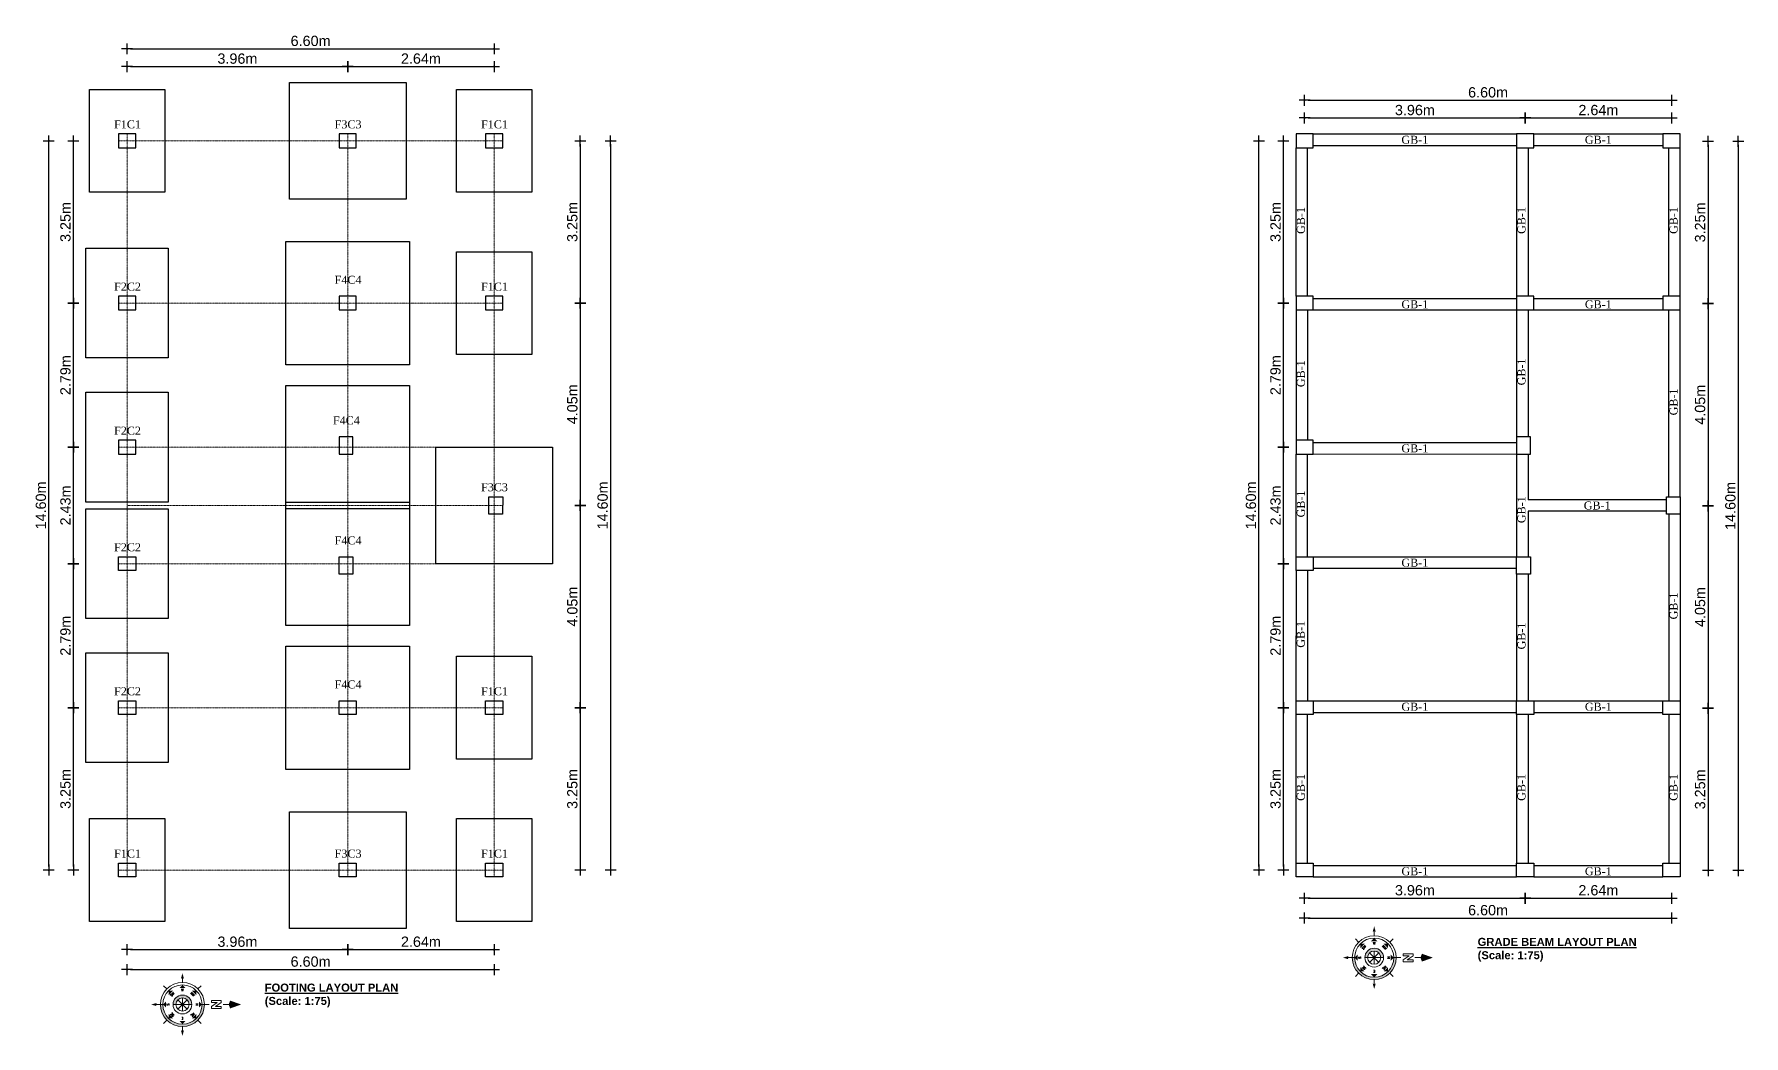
# Model space of a CAD drawing. Header units: inches. Extents: x -100787 to 3653, y -96809 to -8632.
# Drawn here: x -71911 to -70416, y -92404 to -91528 of the extents above; entities that cross this region are included whole.
import ezdxf
from ezdxf.enums import TextEntityAlignment as Align

# ---------------------------------------------------------------- set-up
doc = ezdxf.new("R2010")
doc.units = ezdxf.units.IN
doc.header["$MEASUREMENT"] = 0
doc.header["$PDMODE"] = 99
doc.linetypes.add('HIDDEN2', pattern=[0.1875, 0.125, -0.0625])
doc.layers.add('DIM', color=7, linetype='Continuous', lineweight=15)
doc.layers.add('halka line', color=130, linetype='HIDDEN2', lineweight=9)
for name, color, linetype in [('RCC', 6, 'Continuous'), ('Rod', 1, 'Continuous'), ('TEX', 7, 'Continuous'), ('wall', 3, 'Continuous')]:
    doc.layers.add(name, color=color, linetype=linetype)
doc.styles.add('ARIAL', font='arial.ttf')
doc.styles.add('CAPTION', font='GOTHIC.TTF', dxfattribs={"height": 100})
doc.styles.add('ROMANS', font='romans')
doc.styles.get("Standard").update_dxf_attribs({"font": 'ARIALN.TTF'})
doc.dimstyles.new('3-8', dxfattribs={"dimscale": 1.5, "dimtxt": 6, "dimasz": 2, "dimexe": 0.18, "dimexo": 6, "dimgap": 0, "dimtad": 0, "dimdec": 0, "dimzin": 3, "dimdsep": 46, "dimlunit": 3, "dimtxsty": 'ARIAL', "dimblk": 'DD', "dimcen": 1, "dimse1": 1, "dimse2": 1, "dimclrd": 256, "dimclrt": 256, "dimadec": 0, "dimazin": 0, "dimtfac": 0.5, "dimtdec": 0, "dimtmove": 2, "dimatfit": 0, "dimfxl": 0.18, "dimtvp": 0.75, "dimfrac": 1, "dimtolj": 1, "dimtzin": 0, "dimarcsym": 0})

# ---------------------------------------------------------------- blocks, each defined once
blk = doc.blocks.new('A$C154754DE')
at = {"layer": 'RCC'}
for p, q in [((0, 12), (15, 12)), ((0, 0), (0, 12)), ((15, 12), (15, 0)), ((15, 0), (0, 0))]:
    blk.add_line(p, q, dxfattribs=at)
blk = doc.blocks.new('DD')
for p, q in [((-1.6, 0), (1.6, 0)), ((0, 1.6), (0, -1.6))]:
    blk.add_line(p, q)
at = {"const_width": 0.3}
blk.add_lwpolyline([(-0.15, 0, 1), (0.15, 0, 1)], format="xyb", close=True, dxfattribs=at)
blk = doc.blocks.new('*D602')
at = {"layer": 'Defpoints', "color": 0}
for p in [(-71636.9, -91555.9), (-71829.9, -91614.9), (-71636.9, -91614.9)]:
    blk.add_point(p, dxfattribs=at)
at = {"layer": 'Rod', "lineweight": -2}
blk.add_line((-71826.9, -91555.9), (-71639.9, -91555.9), dxfattribs=at)
at = {"layer": 'Rod', "lineweight": -2, "xscale": 3, "yscale": 3, "zscale": 3, "rotation": 180}
blk.add_blockref('DD', (-71829.9, -91555.9), dxfattribs=at)
at = {"layer": 'Rod', "lineweight": -2, "xscale": 3, "yscale": 3, "zscale": 3}
blk.add_blockref('DD', (-71636.9, -91555.9), dxfattribs=at)
at = {"layer": 'Rod', "insert": (-71733.4, -91549), "char_height": 9, "attachment_point": 5, "style": 'ARIAL'}
blk.add_mtext('\\A1;3.96m', dxfattribs=at)
blk = doc.blocks.new('*D603')
at = {"layer": 'Defpoints', "color": 0}
for p in [(-71508.9, -91555.9), (-71636.9, -91614.9), (-71508.9, -91614.9)]:
    blk.add_point(p, dxfattribs=at)
at = {"layer": 'Rod', "lineweight": -2}
blk.add_line((-71633.9, -91555.9), (-71511.9, -91555.9), dxfattribs=at)
at = {"layer": 'Rod', "lineweight": -2, "xscale": 3, "yscale": 3, "zscale": 3, "rotation": 180}
blk.add_blockref('DD', (-71636.9, -91555.9), dxfattribs=at)
at = {"layer": 'Rod', "lineweight": -2, "xscale": 3, "yscale": 3, "zscale": 3}
blk.add_blockref('DD', (-71508.9, -91555.9), dxfattribs=at)
at = {"layer": 'Rod', "insert": (-71572.9, -91549), "char_height": 9, "attachment_point": 5, "style": 'ARIAL'}
blk.add_mtext('\\A1;2.64m', dxfattribs=at)
blk = doc.blocks.new('*D588')
at = {"layer": 'Defpoints', "color": 0}
for p in [(-71479.5, -91620.9), (-71479.5, -91762.9), (-71433.5, -91762.9)]:
    blk.add_point(p, dxfattribs=at)
at = {"layer": 'Rod', "lineweight": -2}
blk.add_line((-71433.5, -91623.9), (-71433.5, -91759.9), dxfattribs=at)
at = {"layer": 'Rod', "lineweight": -2, "xscale": 3, "yscale": 3, "zscale": 3}
for p, rotation in [((-71433.5, -91620.9), 90), ((-71433.5, -91762.9), 270)]:
    blk.add_blockref('DD', p, dxfattribs=dict(at, rotation=rotation))
at = {"layer": 'Rod', "insert": (-71440.4, -91691.9), "char_height": 9, "attachment_point": 5, "rotation": 90, "style": 'ARIAL'}
blk.add_mtext('\\A1;3.25m', dxfattribs=at)
blk = doc.blocks.new('*D589')
at = {"layer": 'Defpoints', "color": 0}
for p in [(-71479.5, -91762.9), (-71479.5, -91939.9), (-71433.5, -91939.9)]:
    blk.add_point(p, dxfattribs=at)
at = {"layer": 'Rod', "lineweight": -2}
blk.add_line((-71433.5, -91765.9), (-71433.5, -91936.9), dxfattribs=at)
at = {"layer": 'Rod', "lineweight": -2, "xscale": 3, "yscale": 3, "zscale": 3}
for p, rotation in [((-71433.5, -91762.9), 90), ((-71433.5, -91939.9), 270)]:
    blk.add_blockref('DD', p, dxfattribs=dict(at, rotation=rotation))
at = {"layer": 'Rod', "insert": (-71440.4, -91851.4), "char_height": 9, "attachment_point": 5, "rotation": 90, "style": 'ARIAL'}
blk.add_mtext('\\A1;4.05m', dxfattribs=at)
blk = doc.blocks.new('*D590')
at = {"layer": 'Defpoints', "color": 0}
for p in [(-71479.5, -91939.9), (-71479.5, -92116.9), (-71433.5, -92116.9)]:
    blk.add_point(p, dxfattribs=at)
at = {"layer": 'Rod', "lineweight": -2}
blk.add_line((-71433.5, -91942.9), (-71433.5, -92113.9), dxfattribs=at)
at = {"layer": 'Rod', "lineweight": -2, "xscale": 3, "yscale": 3, "zscale": 3}
for p, rotation in [((-71433.5, -91939.9), 90), ((-71433.5, -92116.9), 270)]:
    blk.add_blockref('DD', p, dxfattribs=dict(at, rotation=rotation))
at = {"layer": 'Rod', "insert": (-71440.4, -92028.4), "char_height": 9, "attachment_point": 5, "rotation": 90, "style": 'ARIAL'}
blk.add_mtext('\\A1;4.05m', dxfattribs=at)
blk = doc.blocks.new('*D591')
at = {"layer": 'Defpoints', "color": 0}
for p in [(-71479.5, -92116.9), (-71479.5, -92258.9), (-71433.5, -92258.9)]:
    blk.add_point(p, dxfattribs=at)
at = {"layer": 'Rod', "lineweight": -2}
blk.add_line((-71433.5, -92119.9), (-71433.5, -92255.9), dxfattribs=at)
at = {"layer": 'Rod', "lineweight": -2, "xscale": 3, "yscale": 3, "zscale": 3}
for p, rotation in [((-71433.5, -92116.9), 90), ((-71433.5, -92258.9), 270)]:
    blk.add_blockref('DD', p, dxfattribs=dict(at, rotation=rotation))
at = {"layer": 'Rod', "insert": (-71440.4, -92187.9), "char_height": 9, "attachment_point": 5, "rotation": 90, "style": 'ARIAL'}
blk.add_mtext('\\A1;3.25m', dxfattribs=at)
blk = doc.blocks.new('*D604')
at = {"layer": 'Defpoints', "color": 0}
for p in [(-71876.9, -92116.9), (-71837.4, -92116.9), (-71837.4, -92258.9)]:
    blk.add_point(p, dxfattribs=at)
at = {"layer": 'Rod', "lineweight": -2}
blk.add_line((-71876.9, -92255.9), (-71876.9, -92119.9), dxfattribs=at)
at = {"layer": 'Rod', "lineweight": -2, "xscale": 3, "yscale": 3, "zscale": 3}
for p, rotation in [((-71876.9, -92116.9), 90), ((-71876.9, -92258.9), 270)]:
    blk.add_blockref('DD', p, dxfattribs=dict(at, rotation=rotation))
at = {"layer": 'Rod', "insert": (-71883.8, -92187.9), "char_height": 9, "attachment_point": 5, "rotation": 90, "style": 'ARIAL'}
blk.add_mtext('\\A1;3.25m', dxfattribs=at)
blk = doc.blocks.new('*D605')
at = {"layer": 'Defpoints', "color": 0}
for p in [(-71876.9, -91990.9), (-71837.4, -91990.9), (-71837.4, -92116.9)]:
    blk.add_point(p, dxfattribs=at)
at = {"layer": 'Rod', "lineweight": -2}
blk.add_line((-71876.9, -92113.9), (-71876.9, -91993.9), dxfattribs=at)
at = {"layer": 'Rod', "lineweight": -2, "xscale": 3, "yscale": 3, "zscale": 3}
for p, rotation in [((-71876.9, -91990.9), 90), ((-71876.9, -92116.9), 270)]:
    blk.add_blockref('DD', p, dxfattribs=dict(at, rotation=rotation))
at = {"layer": 'Rod', "insert": (-71883.8, -92053.9), "char_height": 9, "attachment_point": 5, "rotation": 90, "style": 'ARIAL'}
blk.add_mtext('\\A1;2.79m', dxfattribs=at)
blk = doc.blocks.new('*D606')
at = {"layer": 'Defpoints', "color": 0}
for p in [(-71876.9, -91888.9), (-71837.4, -91888.9), (-71837.4, -91990.9)]:
    blk.add_point(p, dxfattribs=at)
at = {"layer": 'Rod', "lineweight": -2}
blk.add_line((-71876.9, -91987.9), (-71876.9, -91891.9), dxfattribs=at)
at = {"layer": 'Rod', "lineweight": -2, "xscale": 3, "yscale": 3, "zscale": 3}
for p, rotation in [((-71876.9, -91888.9), 90), ((-71876.9, -91990.9), 270)]:
    blk.add_blockref('DD', p, dxfattribs=dict(at, rotation=rotation))
at = {"layer": 'Rod', "insert": (-71883.8, -91939.9), "char_height": 9, "attachment_point": 5, "rotation": 90, "style": 'ARIAL'}
blk.add_mtext('\\A1;2.43m', dxfattribs=at)
blk = doc.blocks.new('*D607')
at = {"layer": 'Defpoints', "color": 0}
for p in [(-71876.9, -91762.9), (-71837.4, -91762.9), (-71837.4, -91888.9)]:
    blk.add_point(p, dxfattribs=at)
at = {"layer": 'Rod', "lineweight": -2}
blk.add_line((-71876.9, -91885.9), (-71876.9, -91765.9), dxfattribs=at)
at = {"layer": 'Rod', "lineweight": -2, "xscale": 3, "yscale": 3, "zscale": 3}
for p, rotation in [((-71876.9, -91762.9), 90), ((-71876.9, -91888.9), 270)]:
    blk.add_blockref('DD', p, dxfattribs=dict(at, rotation=rotation))
at = {"layer": 'Rod', "insert": (-71883.8, -91825.9), "char_height": 9, "attachment_point": 5, "rotation": 90, "style": 'ARIAL'}
blk.add_mtext('\\A1;2.79m', dxfattribs=at)
blk = doc.blocks.new('*D608')
at = {"layer": 'Defpoints', "color": 0}
for p in [(-71876.9, -91620.9), (-71837.4, -91620.9), (-71837.4, -91762.9)]:
    blk.add_point(p, dxfattribs=at)
at = {"layer": 'Rod', "lineweight": -2}
blk.add_line((-71876.9, -91759.9), (-71876.9, -91623.9), dxfattribs=at)
at = {"layer": 'Rod', "lineweight": -2, "xscale": 3, "yscale": 3, "zscale": 3}
for p, rotation in [((-71876.9, -91620.9), 90), ((-71876.9, -91762.9), 270)]:
    blk.add_blockref('DD', p, dxfattribs=dict(at, rotation=rotation))
at = {"layer": 'Rod', "insert": (-71883.8, -91691.9), "char_height": 9, "attachment_point": 5, "rotation": 90, "style": 'ARIAL'}
blk.add_mtext('\\A1;3.25m', dxfattribs=at)
blk = doc.blocks.new('*D593')
at = {"layer": 'Defpoints', "color": 0}
for p in [(-71508.9, -91540.4), (-71829.9, -91614.9), (-71508.9, -91614.9)]:
    blk.add_point(p, dxfattribs=at)
at = {"layer": 'Rod', "lineweight": -2}
blk.add_line((-71826.9, -91540.4), (-71511.9, -91540.4), dxfattribs=at)
at = {"layer": 'Rod', "lineweight": -2, "xscale": 3, "yscale": 3, "zscale": 3, "rotation": 180}
blk.add_blockref('DD', (-71829.9, -91540.4), dxfattribs=at)
at = {"layer": 'Rod', "lineweight": -2, "xscale": 3, "yscale": 3, "zscale": 3}
blk.add_blockref('DD', (-71508.9, -91540.4), dxfattribs=at)
at = {"layer": 'Rod', "insert": (-71669.4, -91533.5), "char_height": 9, "attachment_point": 5, "style": 'ARIAL'}
blk.add_mtext('\\A1;6.60m', dxfattribs=at)
blk = doc.blocks.new('*D594')
at = {"layer": 'Defpoints', "color": 0}
for p in [(-71479.5, -91620.9), (-71479.5, -92258.9), (-71407, -92258.9)]:
    blk.add_point(p, dxfattribs=at)
at = {"layer": 'Rod', "lineweight": -2}
blk.add_line((-71407, -91623.9), (-71407, -92255.9), dxfattribs=at)
at = {"layer": 'Rod', "lineweight": -2, "xscale": 3, "yscale": 3, "zscale": 3}
for p, rotation in [((-71407, -91620.9), 90), ((-71407, -92258.9), 270)]:
    blk.add_blockref('DD', p, dxfattribs=dict(at, rotation=rotation))
at = {"layer": 'Rod', "insert": (-71413.9, -91939.9), "char_height": 9, "attachment_point": 5, "rotation": 90, "style": 'ARIAL'}
blk.add_mtext('\\A1;14.60m', dxfattribs=at)
blk = doc.blocks.new('*D612')
at = {"layer": 'Defpoints', "color": 0}
for p in [(-71898.4, -91620.9), (-71862.9, -91620.9), (-71862.9, -92258.9)]:
    blk.add_point(p, dxfattribs=at)
at = {"layer": 'Rod', "lineweight": -2}
blk.add_line((-71898.4, -92255.9), (-71898.4, -91623.9), dxfattribs=at)
at = {"layer": 'Rod', "lineweight": -2, "xscale": 3, "yscale": 3, "zscale": 3}
for p, rotation in [((-71898.4, -91620.9), 90), ((-71898.4, -92258.9), 270)]:
    blk.add_blockref('DD', p, dxfattribs=dict(at, rotation=rotation))
at = {"layer": 'Rod', "insert": (-71905.3, -91939.9), "char_height": 9, "attachment_point": 5, "rotation": 90, "style": 'ARIAL'}
blk.add_mtext('\\A1;14.60m', dxfattribs=at)
blk = doc.blocks.new('*D644')
at = {"layer": 'Defpoints', "color": 0}
for p in [(-71636.9, -92328.5), (-71829.9, -92387.5), (-71636.9, -92387.5)]:
    blk.add_point(p, dxfattribs=at)
at = {"layer": 'Rod', "lineweight": -2}
blk.add_line((-71826.9, -92328.5), (-71639.9, -92328.5), dxfattribs=at)
at = {"layer": 'Rod', "lineweight": -2, "xscale": 3, "yscale": 3, "zscale": 3, "rotation": 180}
blk.add_blockref('DD', (-71829.9, -92328.5), dxfattribs=at)
at = {"layer": 'Rod', "lineweight": -2, "xscale": 3, "yscale": 3, "zscale": 3}
blk.add_blockref('DD', (-71636.9, -92328.5), dxfattribs=at)
at = {"layer": 'Rod', "insert": (-71733.4, -92321.6), "char_height": 9, "attachment_point": 5, "style": 'ARIAL'}
blk.add_mtext('\\A1;3.96m', dxfattribs=at)
blk = doc.blocks.new('*D645')
at = {"layer": 'Defpoints', "color": 0}
for p in [(-71508.9, -92328.5), (-71636.9, -92387.5), (-71508.9, -92387.5)]:
    blk.add_point(p, dxfattribs=at)
at = {"layer": 'Rod', "lineweight": -2}
blk.add_line((-71633.9, -92328.5), (-71511.9, -92328.5), dxfattribs=at)
at = {"layer": 'Rod', "lineweight": -2, "xscale": 3, "yscale": 3, "zscale": 3, "rotation": 180}
blk.add_blockref('DD', (-71636.9, -92328.5), dxfattribs=at)
at = {"layer": 'Rod', "lineweight": -2, "xscale": 3, "yscale": 3, "zscale": 3}
blk.add_blockref('DD', (-71508.9, -92328.5), dxfattribs=at)
at = {"layer": 'Rod', "insert": (-71572.9, -92321.6), "char_height": 9, "attachment_point": 5, "style": 'ARIAL'}
blk.add_mtext('\\A1;2.64m', dxfattribs=at)
blk = doc.blocks.new('*D643')
at = {"layer": 'Defpoints', "color": 0}
for p in [(-71508.9, -92345.9), (-71829.9, -92387.5), (-71508.9, -92387.5)]:
    blk.add_point(p, dxfattribs=at)
at = {"layer": 'Rod', "lineweight": -2}
blk.add_line((-71826.9, -92345.9), (-71511.9, -92345.9), dxfattribs=at)
at = {"layer": 'Rod', "lineweight": -2, "xscale": 3, "yscale": 3, "zscale": 3, "rotation": 180}
blk.add_blockref('DD', (-71829.9, -92345.9), dxfattribs=at)
at = {"layer": 'Rod', "lineweight": -2, "xscale": 3, "yscale": 3, "zscale": 3}
blk.add_blockref('DD', (-71508.9, -92345.9), dxfattribs=at)
at = {"layer": 'Rod', "insert": (-71669.4, -92339), "char_height": 9, "attachment_point": 5, "style": 'ARIAL'}
blk.add_mtext('\\A1;6.60m', dxfattribs=at)
blk = doc.blocks.new('*D646')
at = {"layer": 'Defpoints', "color": 0}
for p in [(-70493, -91621.3), (-70493, -91763.3), (-70447, -91763.3)]:
    blk.add_point(p, dxfattribs=at)
at = {"layer": 'Rod', "lineweight": -2}
blk.add_line((-70447, -91624.3), (-70447, -91760.3), dxfattribs=at)
at = {"layer": 'Rod', "lineweight": -2, "xscale": 3, "yscale": 3, "zscale": 3}
for p, rotation in [((-70447, -91621.3), 90), ((-70447, -91763.3), 270)]:
    blk.add_blockref('DD', p, dxfattribs=dict(at, rotation=rotation))
at = {"layer": 'Rod', "insert": (-70453.9, -91692.3), "char_height": 9, "attachment_point": 5, "rotation": 90, "style": 'ARIAL'}
blk.add_mtext('\\A1;3.25m', dxfattribs=at)
blk = doc.blocks.new('*D647')
at = {"layer": 'Defpoints', "color": 0}
for p in [(-70493, -91763.3), (-70493, -91940.3), (-70447, -91940.3)]:
    blk.add_point(p, dxfattribs=at)
at = {"layer": 'Rod', "lineweight": -2}
blk.add_line((-70447, -91766.3), (-70447, -91937.3), dxfattribs=at)
at = {"layer": 'Rod', "lineweight": -2, "xscale": 3, "yscale": 3, "zscale": 3}
for p, rotation in [((-70447, -91763.3), 90), ((-70447, -91940.3), 270)]:
    blk.add_blockref('DD', p, dxfattribs=dict(at, rotation=rotation))
at = {"layer": 'Rod', "insert": (-70453.9, -91851.8), "char_height": 9, "attachment_point": 5, "rotation": 90, "style": 'ARIAL'}
blk.add_mtext('\\A1;4.05m', dxfattribs=at)
blk = doc.blocks.new('*D648')
at = {"layer": 'Defpoints', "color": 0}
for p in [(-70493, -91940.3), (-70493, -92117.3), (-70447, -92117.3)]:
    blk.add_point(p, dxfattribs=at)
at = {"layer": 'Rod', "lineweight": -2}
blk.add_line((-70447, -91943.3), (-70447, -92114.3), dxfattribs=at)
at = {"layer": 'Rod', "lineweight": -2, "xscale": 3, "yscale": 3, "zscale": 3}
for p, rotation in [((-70447, -91940.3), 90), ((-70447, -92117.3), 270)]:
    blk.add_blockref('DD', p, dxfattribs=dict(at, rotation=rotation))
at = {"layer": 'Rod', "insert": (-70453.9, -92028.8), "char_height": 9, "attachment_point": 5, "rotation": 90, "style": 'ARIAL'}
blk.add_mtext('\\A1;4.05m', dxfattribs=at)
blk = doc.blocks.new('*D649')
at = {"layer": 'Defpoints', "color": 0}
for p in [(-70493, -92117.3), (-70493, -92259.3), (-70447, -92259.3)]:
    blk.add_point(p, dxfattribs=at)
at = {"layer": 'Rod', "lineweight": -2}
blk.add_line((-70447, -92120.3), (-70447, -92256.3), dxfattribs=at)
at = {"layer": 'Rod', "lineweight": -2, "xscale": 3, "yscale": 3, "zscale": 3}
for p, rotation in [((-70447, -92117.3), 90), ((-70447, -92259.3), 270)]:
    blk.add_blockref('DD', p, dxfattribs=dict(at, rotation=rotation))
at = {"layer": 'Rod', "insert": (-70453.9, -92188.3), "char_height": 9, "attachment_point": 5, "rotation": 90, "style": 'ARIAL'}
blk.add_mtext('\\A1;3.25m', dxfattribs=at)
blk = doc.blocks.new('*D650')
at = {"layer": 'Defpoints', "color": 0}
for p in [(-70493, -91621.3), (-70493, -92259.3), (-70420.5, -92259.3)]:
    blk.add_point(p, dxfattribs=at)
at = {"layer": 'Rod', "lineweight": -2}
blk.add_line((-70420.5, -91624.3), (-70420.5, -92256.3), dxfattribs=at)
at = {"layer": 'Rod', "lineweight": -2, "xscale": 3, "yscale": 3, "zscale": 3}
for p, rotation in [((-70420.5, -91621.3), 90), ((-70420.5, -92259.3), 270)]:
    blk.add_blockref('DD', p, dxfattribs=dict(at, rotation=rotation))
at = {"layer": 'Rod', "insert": (-70427.4, -91940.3), "char_height": 9, "attachment_point": 5, "rotation": 90, "style": 'ARIAL'}
blk.add_mtext('\\A1;14.60m', dxfattribs=at)
blk = doc.blocks.new('*D656')
at = {"layer": 'Defpoints', "color": 0}
for p in [(-70818.4, -92116.9), (-70778.9, -92116.9), (-70778.9, -92258.9)]:
    blk.add_point(p, dxfattribs=at)
at = {"layer": 'Rod', "lineweight": -2}
blk.add_line((-70818.4, -92255.9), (-70818.4, -92119.9), dxfattribs=at)
at = {"layer": 'Rod', "lineweight": -2, "xscale": 3, "yscale": 3, "zscale": 3}
for p, rotation in [((-70818.4, -92116.9), 90), ((-70818.4, -92258.9), 270)]:
    blk.add_blockref('DD', p, dxfattribs=dict(at, rotation=rotation))
at = {"layer": 'Rod', "insert": (-70825.3, -92187.9), "char_height": 9, "attachment_point": 5, "rotation": 90, "style": 'ARIAL'}
blk.add_mtext('\\A1;3.25m', dxfattribs=at)
blk = doc.blocks.new('*D657')
at = {"layer": 'Defpoints', "color": 0}
for p in [(-70818.4, -91990.9), (-70778.9, -91990.9), (-70778.9, -92116.9)]:
    blk.add_point(p, dxfattribs=at)
at = {"layer": 'Rod', "lineweight": -2}
blk.add_line((-70818.4, -92113.9), (-70818.4, -91993.9), dxfattribs=at)
at = {"layer": 'Rod', "lineweight": -2, "xscale": 3, "yscale": 3, "zscale": 3}
for p, rotation in [((-70818.4, -91990.9), 90), ((-70818.4, -92116.9), 270)]:
    blk.add_blockref('DD', p, dxfattribs=dict(at, rotation=rotation))
at = {"layer": 'Rod', "insert": (-70825.3, -92053.9), "char_height": 9, "attachment_point": 5, "rotation": 90, "style": 'ARIAL'}
blk.add_mtext('\\A1;2.79m', dxfattribs=at)
blk = doc.blocks.new('*D658')
at = {"layer": 'Defpoints', "color": 0}
for p in [(-70818.4, -91888.9), (-70778.9, -91888.9), (-70778.9, -91990.9)]:
    blk.add_point(p, dxfattribs=at)
at = {"layer": 'Rod', "lineweight": -2}
blk.add_line((-70818.4, -91987.9), (-70818.4, -91891.9), dxfattribs=at)
at = {"layer": 'Rod', "lineweight": -2, "xscale": 3, "yscale": 3, "zscale": 3}
for p, rotation in [((-70818.4, -91888.9), 90), ((-70818.4, -91990.9), 270)]:
    blk.add_blockref('DD', p, dxfattribs=dict(at, rotation=rotation))
at = {"layer": 'Rod', "insert": (-70825.3, -91939.9), "char_height": 9, "attachment_point": 5, "rotation": 90, "style": 'ARIAL'}
blk.add_mtext('\\A1;2.43m', dxfattribs=at)
blk = doc.blocks.new('*D659')
at = {"layer": 'Defpoints', "color": 0}
for p in [(-70818.4, -91762.9), (-70778.9, -91762.9), (-70778.9, -91888.9)]:
    blk.add_point(p, dxfattribs=at)
at = {"layer": 'Rod', "lineweight": -2}
blk.add_line((-70818.4, -91885.9), (-70818.4, -91765.9), dxfattribs=at)
at = {"layer": 'Rod', "lineweight": -2, "xscale": 3, "yscale": 3, "zscale": 3}
for p, rotation in [((-70818.4, -91762.9), 90), ((-70818.4, -91888.9), 270)]:
    blk.add_blockref('DD', p, dxfattribs=dict(at, rotation=rotation))
at = {"layer": 'Rod', "insert": (-70825.3, -91825.9), "char_height": 9, "attachment_point": 5, "rotation": 90, "style": 'ARIAL'}
blk.add_mtext('\\A1;2.79m', dxfattribs=at)
blk = doc.blocks.new('*D660')
at = {"layer": 'Defpoints', "color": 0}
for p in [(-70818.4, -91620.9), (-70778.9, -91620.9), (-70778.9, -91762.9)]:
    blk.add_point(p, dxfattribs=at)
at = {"layer": 'Rod', "lineweight": -2}
blk.add_line((-70818.4, -91759.9), (-70818.4, -91623.9), dxfattribs=at)
at = {"layer": 'Rod', "lineweight": -2, "xscale": 3, "yscale": 3, "zscale": 3}
for p, rotation in [((-70818.4, -91620.9), 90), ((-70818.4, -91762.9), 270)]:
    blk.add_blockref('DD', p, dxfattribs=dict(at, rotation=rotation))
at = {"layer": 'Rod', "insert": (-70825.3, -91691.9), "char_height": 9, "attachment_point": 5, "rotation": 90, "style": 'ARIAL'}
blk.add_mtext('\\A1;3.25m', dxfattribs=at)
blk = doc.blocks.new('*D661')
at = {"layer": 'Defpoints', "color": 0}
for p in [(-70839.9, -91620.9), (-70804.4, -91620.9), (-70804.4, -92258.9)]:
    blk.add_point(p, dxfattribs=at)
at = {"layer": 'Rod', "lineweight": -2}
blk.add_line((-70839.9, -92255.9), (-70839.9, -91623.9), dxfattribs=at)
at = {"layer": 'Rod', "lineweight": -2, "xscale": 3, "yscale": 3, "zscale": 3}
for p, rotation in [((-70839.9, -91620.9), 90), ((-70839.9, -92258.9), 270)]:
    blk.add_blockref('DD', p, dxfattribs=dict(at, rotation=rotation))
at = {"layer": 'Rod', "insert": (-70846.8, -91939.9), "char_height": 9, "attachment_point": 5, "rotation": 90, "style": 'ARIAL'}
blk.add_mtext('\\A1;14.60m', dxfattribs=at)
blk = doc.blocks.new('*D669')
at = {"layer": 'Defpoints', "color": 0}
for p in [(-70606.9, -91600.9), (-70799.9, -91659.9), (-70606.9, -91659.9)]:
    blk.add_point(p, dxfattribs=at)
at = {"layer": 'Rod', "lineweight": -2}
blk.add_line((-70796.9, -91600.9), (-70609.9, -91600.9), dxfattribs=at)
at = {"layer": 'Rod', "lineweight": -2, "xscale": 3, "yscale": 3, "zscale": 3, "rotation": 180}
blk.add_blockref('DD', (-70799.9, -91600.9), dxfattribs=at)
at = {"layer": 'Rod', "lineweight": -2, "xscale": 3, "yscale": 3, "zscale": 3}
blk.add_blockref('DD', (-70606.9, -91600.9), dxfattribs=at)
at = {"layer": 'Rod', "insert": (-70703.4, -91594), "char_height": 9, "attachment_point": 5, "style": 'ARIAL'}
blk.add_mtext('\\A1;3.96m', dxfattribs=at)
blk = doc.blocks.new('*D670')
at = {"layer": 'Defpoints', "color": 0}
for p in [(-70478.9, -91600.9), (-70606.9, -91659.9), (-70478.9, -91659.9)]:
    blk.add_point(p, dxfattribs=at)
at = {"layer": 'Rod', "lineweight": -2}
blk.add_line((-70603.9, -91600.9), (-70481.9, -91600.9), dxfattribs=at)
at = {"layer": 'Rod', "lineweight": -2, "xscale": 3, "yscale": 3, "zscale": 3, "rotation": 180}
blk.add_blockref('DD', (-70606.9, -91600.9), dxfattribs=at)
at = {"layer": 'Rod', "lineweight": -2, "xscale": 3, "yscale": 3, "zscale": 3}
blk.add_blockref('DD', (-70478.9, -91600.9), dxfattribs=at)
at = {"layer": 'Rod', "insert": (-70542.9, -91594), "char_height": 9, "attachment_point": 5, "style": 'ARIAL'}
blk.add_mtext('\\A1;2.64m', dxfattribs=at)
blk = doc.blocks.new('*D668')
at = {"layer": 'Defpoints', "color": 0}
for p in [(-70478.9, -91585.4), (-70799.9, -91659.9), (-70478.9, -91659.9)]:
    blk.add_point(p, dxfattribs=at)
at = {"layer": 'Rod', "lineweight": -2}
blk.add_line((-70796.9, -91585.4), (-70481.9, -91585.4), dxfattribs=at)
at = {"layer": 'Rod', "lineweight": -2, "xscale": 3, "yscale": 3, "zscale": 3, "rotation": 180}
blk.add_blockref('DD', (-70799.9, -91585.4), dxfattribs=at)
at = {"layer": 'Rod', "lineweight": -2, "xscale": 3, "yscale": 3, "zscale": 3}
blk.add_blockref('DD', (-70478.9, -91585.4), dxfattribs=at)
at = {"layer": 'Rod', "insert": (-70639.4, -91578.5), "char_height": 9, "attachment_point": 5, "style": 'ARIAL'}
blk.add_mtext('\\A1;6.60m', dxfattribs=at)
blk = doc.blocks.new('*D674')
at = {"layer": 'Defpoints', "color": 0}
for p in [(-70606.9, -92283.5), (-70799.9, -92342.5), (-70606.9, -92342.5)]:
    blk.add_point(p, dxfattribs=at)
at = {"layer": 'Rod', "lineweight": -2}
blk.add_line((-70796.9, -92283.5), (-70609.9, -92283.5), dxfattribs=at)
at = {"layer": 'Rod', "lineweight": -2, "xscale": 3, "yscale": 3, "zscale": 3, "rotation": 180}
blk.add_blockref('DD', (-70799.9, -92283.5), dxfattribs=at)
at = {"layer": 'Rod', "lineweight": -2, "xscale": 3, "yscale": 3, "zscale": 3}
blk.add_blockref('DD', (-70606.9, -92283.5), dxfattribs=at)
at = {"layer": 'Rod', "insert": (-70703.4, -92276.6), "char_height": 9, "attachment_point": 5, "style": 'ARIAL'}
blk.add_mtext('\\A1;3.96m', dxfattribs=at)
blk = doc.blocks.new('*D675')
at = {"layer": 'Defpoints', "color": 0}
for p in [(-70478.9, -92283.5), (-70606.9, -92342.5), (-70478.9, -92342.5)]:
    blk.add_point(p, dxfattribs=at)
at = {"layer": 'Rod', "lineweight": -2}
blk.add_line((-70603.9, -92283.5), (-70481.9, -92283.5), dxfattribs=at)
at = {"layer": 'Rod', "lineweight": -2, "xscale": 3, "yscale": 3, "zscale": 3, "rotation": 180}
blk.add_blockref('DD', (-70606.9, -92283.5), dxfattribs=at)
at = {"layer": 'Rod', "lineweight": -2, "xscale": 3, "yscale": 3, "zscale": 3}
blk.add_blockref('DD', (-70478.9, -92283.5), dxfattribs=at)
at = {"layer": 'Rod', "insert": (-70542.9, -92276.6), "char_height": 9, "attachment_point": 5, "style": 'ARIAL'}
blk.add_mtext('\\A1;2.64m', dxfattribs=at)
blk = doc.blocks.new('*D676')
at = {"layer": 'Defpoints', "color": 0}
for p in [(-70478.9, -92300.9), (-70799.9, -92342.5), (-70478.9, -92342.5)]:
    blk.add_point(p, dxfattribs=at)
at = {"layer": 'Rod', "lineweight": -2}
blk.add_line((-70796.9, -92300.9), (-70481.9, -92300.9), dxfattribs=at)
at = {"layer": 'Rod', "lineweight": -2, "xscale": 3, "yscale": 3, "zscale": 3, "rotation": 180}
blk.add_blockref('DD', (-70799.9, -92300.9), dxfattribs=at)
at = {"layer": 'Rod', "lineweight": -2, "xscale": 3, "yscale": 3, "zscale": 3}
blk.add_blockref('DD', (-70478.9, -92300.9), dxfattribs=at)
at = {"layer": 'Rod', "insert": (-70639.4, -92294), "char_height": 9, "attachment_point": 5, "style": 'ARIAL'}
blk.add_mtext('\\A1;6.60m', dxfattribs=at)
blk = doc.blocks.new('Anno_North_J_Metric')
at = {"linetype": 'ByBlock', "lineweight": -2}
h = blk.add_hatch(color=0, dxfattribs=at)
h.paths.add_polyline_path([(-4.17, 0), (-4.68, 0, 1), (4.68, 0), (4.17, 0, -1)])
h.paths.add_polyline_path([(1.41, 0), (2, 0, 1), (-2, 0), (-1.41, 0, -1)])
at = {"color": 0, "linetype": 'ByBlock', "lineweight": -2}
for p, q in [((-3.31, 3.31), (-4.01, 4.01)), ((0, 4.68), (0, 5.67)), ((3.31, 3.31), (4.01, 4.01)), ((-4.68, 0), (-5.67, 0)), ((-4.68, 0), (-4.17, 0)), ((-1.41, 0), (-2, 0)), ((-1.41, 0), (1.41, 0)), ((1.41, 0), (-1.41, 0)), ((-1, 1), (1, -1)), ((-1, -1), (1, 1)), ((1, -1), (-1, 1)), ((1, 1), (-1, -1)), ((0, 1.41), (0, -1.41)), ((0, -1.41), (0, 1.41)), ((1.41, 0), (2, 0)), ((4.68, 0), (4.17, 0)), ((4.68, 0), (5.67, 0)), ((6.17, 0.4), (6.17, 0.82)), ((6.17, 0.82), (8.27, 0.82)), ((7.43, 0.4), (6.17, 0.4)), ((6.17, -0.44), (7.43, 0.4)), ((8.27, 0.4), (7.01, -0.44)), ((8.27, 0.82), (8.27, 0.4)), ((8.67, 0), (9.83, 0)), ((-3.31, -3.31), (-4.01, -4.01)), ((3.31, -3.31), (4.01, -4.01)), ((6.17, -0.86), (6.17, -0.44)), ((8.27, -0.86), (6.17, -0.86)), ((7.01, -0.44), (8.27, -0.44)), ((8.27, -0.44), (8.27, -0.86)), ((0, -4.68), (0, -5.67))]:
    blk.add_line(p, q, dxfattribs=at)
for radius in [4.68, 4.17, 2, 1.41]:
    blk.add_circle((0, 0), radius, dxfattribs=at)
for points in [[(0, 4.17), (0.67, 3.5), (-0.67, 3.5)], [(-0.33, 5.5), (0, 5.67), (0, 6.67)], [(0, 6.67), (0.33, 5.5), (0, 5.67)], [(-6.67, 0), (-5.5, 0.33), (-5.67, 0)], [(-5.5, -0.33), (-5.67, 0), (-6.67, 0)], [(-4.17, 0), (-3.5, 0.67), (-3.5, -0.67)], [(-2.95, 2.95), (-2, 2.95), (-2.95, 2)], [(2.95, 2.95), (2.95, 2), (2, 2.95)], [(4.17, 0), (3.5, -0.67), (3.5, 0.67)], [(12.5, 0), (10.17, 0.83), (9.83, 0)], [(9.83, 0), (10.17, -0.83), (12.5, 0)], [(-2.95, -2.95), (-2.95, -2), (-2, -2.95)], [(0, -4.17), (-0.67, -3.5), (0.67, -3.5)], [(2.95, -2.95), (2, -2.95), (2.95, -2)], [(0, -6.67), (-0.33, -5.5), (0, -5.67)], [(0.33, -5.5), (0, -5.67), (0, -6.67)]]:
    blk.add_solid(points, dxfattribs=at)
at = {"color": 0, "linetype": 'ByBlock', "lineweight": -2, "style": 'ROMANS'}
for s, rotation, p in [('S', 270, (-3.33, 0)), ('SW', 45, (-2, 2)), ('NW', 315, (2, 2)), ('N', 270, (2.83, 0)), ('SE', 135, (-2, -2)), ('E', 180, (0, -2.67)), ('NE', 225, (2, -2))]:
    blk.add_text(s, height=0.5, rotation=rotation, dxfattribs=at).set_placement(p, align=Align.CENTER)
blk.add_text('W', height=0.5, dxfattribs=at).set_placement((0, 2.83), align=Align.CENTER)

msp = doc.modelspace()

# ---------------------------------------------------------------- linework, layer by layer
at = {"layer": 'halka line'}
for p, q in [((-71837.38, -91620.88), (-71501.38, -91620.88)), ((-71829.88, -92264.88), (-71829.88, -91614.88)), ((-71636.92, -91614.88), (-71636.92, -92264.88)), ((-71508.88, -91614.88), (-71508.88, -92264.88)), ((-71501.38, -91614.88), (-71501.38, -91626.88)), ((-71837.38, -91762.88), (-71501.38, -91762.88)), ((-71837.38, -91888.88), (-71508.88, -91888.88)), ((-71501.38, -91939.88), (-71829.88, -91939.88)), ((-71837.38, -91990.88), (-71508.88, -91990.88)), ((-71837.38, -92116.88), (-71501.38, -92116.88)), ((-71501.38, -92258.88), (-71837.38, -92258.88))]:
    msp.add_line(p, q, dxfattribs=at)
at = {"layer": 'Rod'}
for points in [[(-71862.88, -91575.88), (-71796.88, -91575.88), (-71796.88, -91665.88), (-71862.88, -91665.88)], [(-71687.92, -91569.88), (-71585.92, -91569.88), (-71585.92, -91671.88), (-71687.92, -91671.88)], [(-71541.88, -91575.88), (-71475.88, -91575.88), (-71475.88, -91665.88), (-71541.88, -91665.88)], [(-71865.88, -91714.88), (-71793.88, -91714.88), (-71793.88, -91810.88), (-71865.88, -91810.88)], [(-71690.92, -91708.88), (-71582.92, -91708.88), (-71582.92, -91816.88), (-71690.92, -91816.88)], [(-71541.88, -91717.88), (-71475.88, -91717.88), (-71475.88, -91807.88), (-71541.88, -91807.88)], [(-71690.92, -91834.88), (-71582.92, -91834.88), (-71582.92, -91942.88), (-71690.92, -91942.88)], [(-71865.88, -91840.88), (-71793.88, -91840.88), (-71793.88, -91936.88), (-71865.88, -91936.88)], [(-71559.88, -91888.88), (-71457.88, -91888.88), (-71457.88, -91990.88), (-71559.88, -91990.88)], [(-71690.92, -91936.88), (-71582.92, -91936.88), (-71582.92, -92044.88), (-71690.92, -92044.88)], [(-71865.88, -91942.88), (-71793.88, -91942.88), (-71793.88, -92038.88), (-71865.88, -92038.88)], [(-71865.88, -92068.88), (-71793.88, -92068.88), (-71793.88, -92164.88), (-71865.88, -92164.88)], [(-71690.92, -92062.88), (-71582.92, -92062.88), (-71582.92, -92170.88), (-71690.92, -92170.88)], [(-71541.88, -92071.88), (-71475.88, -92071.88), (-71475.88, -92161.88), (-71541.88, -92161.88)], [(-71687.92, -92207.88), (-71585.92, -92207.88), (-71585.92, -92309.88), (-71687.92, -92309.88)], [(-71862.88, -92213.88), (-71796.88, -92213.88), (-71796.88, -92303.88), (-71862.88, -92303.88)], [(-71541.88, -92213.88), (-71475.88, -92213.88), (-71475.88, -92303.88), (-71541.88, -92303.88)]]:
    msp.add_lwpolyline(points, close=True, dxfattribs=at)
at = {"layer": 'wall'}
for p, q in [((-70807.38, -91756.88), (-70807.38, -91626.88)), ((-70797.38, -91756.88), (-70797.38, -91626.88)), ((-70792.38, -91614.88), (-70614.42, -91614.88)), ((-70792.38, -91624.88), (-70614.42, -91624.88)), ((-70614.42, -91626.88), (-70614.42, -91756.88)), ((-70604.42, -91626.88), (-70604.42, -91756.88)), ((-70599.42, -91614.88), (-70486.38, -91614.88)), ((-70599.42, -91624.88), (-70486.38, -91624.88)), ((-70481.38, -91756.88), (-70481.38, -91626.88)), ((-70471.38, -91756.88), (-70471.38, -91626.88)), ((-70792.38, -91758.88), (-70614.42, -91758.88)), ((-70599.42, -91758.88), (-70486.38, -91758.88)), ((-70807.38, -91768.88), (-70807.38, -91882.88)), ((-70797.38, -91768.89), (-70797.38, -91882.88)), ((-70792.38, -91768.88), (-70614.42, -91768.88)), ((-70614.42, -91768.88), (-70614.42, -91879.88)), ((-70604.42, -91768.88), (-70604.42, -91879.88)), ((-70599.42, -91768.88), (-70486.38, -91768.88)), ((-70481.38, -91932.38), (-70481.38, -91768.88)), ((-70471.38, -91932.38), (-70471.38, -91768.88)), ((-70807.38, -91984.88), (-70807.38, -91894.88)), ((-70797.38, -91984.88), (-70797.38, -91894.88)), ((-70792.39, -91884.88), (-70614.42, -91884.81)), ((-70792.38, -91894.88), (-70614.42, -91894.81)), ((-70614.42, -91894.81), (-70614.42, -91984.88)), ((-70604.42, -91894.81), (-70604.42, -91934.88)), ((-70614.42, -91934.88), (-70614.42, -91934.88)), ((-70483.38, -91934.88), (-70604.42, -91934.88)), ((-70604.42, -91944.88), (-70604.42, -91984.88)), ((-70483.38, -91944.88), (-70604.42, -91944.88)), ((-70481.39, -91947.38), (-70481.38, -92110.88)), ((-70471.39, -91947.38), (-70471.38, -92110.88)), ((-70792.38, -91984.88), (-70614.42, -91984.88)), ((-70807.38, -91996.88), (-70807.43, -92110.88)), ((-70797.38, -91996.89), (-70797.43, -92110.88)), ((-70792.38, -91994.88), (-70614.42, -91994.88)), ((-70614.42, -91999.88), (-70614.42, -92110.89)), ((-70604.42, -91999.88), (-70604.42, -92110.89)), ((-70792.38, -92110.89), (-70614.42, -92110.89)), ((-70792.38, -92120.89), (-70614.42, -92120.89)), ((-70599.42, -92110.89), (-70486.38, -92110.89)), ((-70599.42, -92120.89), (-70486.38, -92120.89)), ((-70807.38, -92252.88), (-70807.38, -92122.88)), ((-70797.38, -92252.88), (-70797.38, -92122.88)), ((-70614.42, -92122.88), (-70614.42, -92252.88)), ((-70604.42, -92122.88), (-70604.42, -92252.88)), ((-70481.38, -92122.88), (-70481.38, -92252.88)), ((-70471.38, -92122.88), (-70471.38, -92252.88)), ((-70792.38, -92254.88), (-70614.42, -92254.88)), ((-70599.42, -92254.88), (-70486.38, -92254.88)), ((-70792.38, -92264.88), (-70614.42, -92264.88)), ((-70599.42, -92264.88), (-70486.38, -92264.88))]:
    msp.add_line(p, q, dxfattribs=at)

# ---------------------------------------------------------------- block references
at = {"layer": 'DIM', "ltscale": 500000, "xscale": 4.107415312464582, "yscale": 4.107415312464582, "zscale": 4.107415327752908}
for p in [(-70739, -92335.5), (-71781.5, -92376.5)]:
    msp.add_blockref('Anno_North_J_Metric', p, dxfattribs=at)
at = {"layer": 'RCC', "xscale": -1}
for p, rotation in [((-71837.38, -91614.88), 180), ((-71644.42, -91614.88), 180), ((-71516.38, -91614.88), 180), ((-70807.38, -91614.88), 180), ((-70614.42, -91614.88), 180), ((-70486.38, -91614.88), 180), ((-71837.38, -91756.88), 180.0249999999743), ((-71644.42, -91756.88), 180), ((-71516.38, -91756.88), 180), ((-70807.38, -91756.88), 180.0249999999743), ((-70614.42, -91756.88), 180), ((-70486.38, -91756.88), 180), ((-71837.38, -91882.88), 180), ((-71644.42, -91894.88), 270.0248705738387), ((-70807.38, -91882.88), 180), ((-70614.42, -91894.88), 270.0248705738387)]:
    msp.add_blockref('A$C154754DE', p, dxfattribs=dict(at, rotation=rotation))
at = {"layer": 'RCC'}
for p, rotation in [((-71513.38, -91932.38), 269.9751294261613), ((-70483.38, -91932.38), 269.9751294261613), ((-71644.42, -91984.88), 269.9751294261613), ((-70614.42, -91984.88), 269.9751294261613), ((-71837.38, -92122.88), 359.9749999994004), ((-70807.38, -92122.88), 359.9749999994004)]:
    msp.add_blockref('A$C154754DE', p, dxfattribs=dict(at, rotation=rotation))
for p in [(-71837.38, -91996.88), (-70807.38, -91996.88), (-71644.42, -92122.88), (-71516.38, -92122.88), (-70614.42, -92122.88), (-70486.38, -92122.88), (-71837.38, -92264.88), (-71644.42, -92264.88), (-71516.38, -92264.88), (-70807.38, -92264.88), (-70614.42, -92264.88), (-70486.38, -92264.88)]:
    msp.add_blockref('A$C154754DE', p, dxfattribs=at)

# ---------------------------------------------------------------- texts
at = {"layer": 'TEX', "char_height": 7, "attachment_point": 3, "style": 'CAPTION'}
for s, insert in [('{\\fTimes New Roman|b0|i0|c0|p18;F1C1}', (-71817.8, -91602.96)), ('{\\fTimes New Roman|b0|i0|c0|p18;F3C3}', (-71624.84, -91602.96)), ('{\\fTimes New Roman|b0|i0|c0|p18;F1C1}', (-71496.8, -91602.96)), ('{\\fTimes New Roman|b0|i0|c0|p18;GB-1}', (-70691.69, -91616.44)), ('{\\fTimes New Roman|b0|i0|c0|p18;GB-1}', (-70531.19, -91616.44)), ('{\\fTimes New Roman|b0|i0|c0|p18;F2C2}', (-71817.8, -91744.95)), ('{\\fTimes New Roman|b0|i0|c0|p18;F4C4}', (-71624.84, -91738.96)), ('{\\fTimes New Roman|b0|i0|c0|p18;F1C1}', (-71496.8, -91744.96)), ('{\\fTimes New Roman|b0|i0|c0|p18;GB-1}', (-70691.69, -91760.44)), ('{\\fTimes New Roman|b0|i0|c0|p18;GB-1}', (-70531.19, -91760.44)), ('{\\fTimes New Roman|b0|i0|c0|p18;F4C4}', (-71626.34, -91861.95)), ('{\\fTimes New Roman|b0|i0|c0|p18;F2C2}', (-71817.8, -91870.96)), ('{\\fTimes New Roman|b0|i0|c0|p18;GB-1}', (-70691.69, -91886.4)), ('{\\fTimes New Roman|b0|i0|c0|p18;F3C3}', (-71496.8, -91920.45)), ('{\\fTimes New Roman|b0|i0|c0|p18;GB-1}', (-70532.19, -91936.44)), ('{\\fTimes New Roman|b0|i0|c0|p18;F4C4}', (-71624.84, -91966.96)), ('{\\fTimes New Roman|b0|i0|c0|p18;F2C2}', (-71817.8, -91972.96)), ('{\\fTimes New Roman|b0|i0|c0|p18;GB-1}', (-70691.69, -91986.44)), ('{\\fTimes New Roman|b0|i0|c0|p18;F2C2}', (-71817.8, -92098.96)), ('{\\fTimes New Roman|b0|i0|c0|p18;F4C4}', (-71624.84, -92092.96)), ('{\\fTimes New Roman|b0|i0|c0|p18;F1C1}', (-71496.8, -92098.96)), ('{\\fTimes New Roman|b0|i0|c0|p18;GB-1}', (-70691.69, -92112.45)), ('{\\fTimes New Roman|b0|i0|c0|p18;GB-1}', (-70531.19, -92112.45)), ('{\\fTimes New Roman|b0|i0|c0|p18;F1C1}', (-71817.8, -92240.96)), ('{\\fTimes New Roman|b0|i0|c0|p18;F3C3}', (-71624.84, -92240.96)), ('{\\fTimes New Roman|b0|i0|c0|p18;F1C1}', (-71496.8, -92240.96)), ('{\\fTimes New Roman|b0|i0|c0|p18;GB-1}', (-70691.69, -92256.44)), ('{\\fTimes New Roman|b0|i0|c0|p18;GB-1}', (-70531.19, -92256.44))]:
    msp.add_mtext(s, dxfattribs=dict(at, insert=insert))
at = {"layer": 'TEX', "char_height": 7, "attachment_point": 3, "rotation": 90, "style": 'CAPTION'}
for insert in [(-70806.66, -91678.83), (-70613.7, -91678.82), (-70480.66, -91678.82), (-70806.66, -91812.83), (-70613.7, -91811.32), (-70480.66, -91837.57), (-70806.66, -91926.82), (-70613.7, -91931.82), (-70480.67, -92016.07), (-70806.69, -92040.83), (-70613.7, -92042.33), (-70806.66, -92174.82), (-70613.7, -92174.82), (-70480.66, -92174.82)]:
    msp.add_mtext('{\\fTimes New Roman|b0|i0|c0|p18;GB-1}', dxfattribs=dict(at, insert=insert))
at = {"layer": 'TEX', "char_height": 7, "width": 256.473, "attachment_point": 1}
for s, insert in [('{\\fArial Rounded MT Bold|b0|i0|c0|p34;\\LGRADE BEAM LAYOUT PLAN\\P\\l(Scale: 1:75)}', (-70648.5, -92318.19)), ('{\\fArial Rounded MT Bold|b0|i0|c0|p34;\\LFOOTING LAYOUT PLAN\\P\\l(Scale: 1:75)}', (-71709.5, -92358.19))]:
    msp.add_mtext(s, dxfattribs=dict(at, insert=insert))

# ---------------------------------------------------------------- dimensions: what is measured, and where the dimension line sits
at = {"layer": 'Rod'}
for base, p1, p2, text, picture, middle in [((-71508.88, -91540.38), (-71829.88, -91614.88), (-71508.88, -91614.88), '6.60m', '*D593', (-71669.38, -91533.49)), ((-71636.92, -91555.88), (-71829.88, -91614.88), (-71636.92, -91614.88), '3.96m', '*D602', (-71733.4, -91548.99)), ((-71508.88, -91555.88), (-71636.92, -91614.88), (-71508.88, -91614.88), '2.64m', '*D603', (-71572.9, -91548.99)), ((-70478.88, -91585.38), (-70799.88, -91659.88), (-70478.88, -91659.88), '6.60m', '*D668', (-70639.38, -91578.49)), ((-70606.92, -91600.88), (-70799.88, -91659.88), (-70606.92, -91659.88), '3.96m', '*D669', (-70703.4, -91593.99)), ((-70478.88, -91600.88), (-70606.92, -91659.88), (-70478.88, -91659.88), '2.64m', '*D670', (-70542.9, -91593.99)), ((-70606.92, -92283.53), (-70799.88, -92342.53), (-70606.92, -92342.53), '3.96m', '*D674', (-70703.4, -92276.64)), ((-70478.88, -92283.53), (-70606.92, -92342.53), (-70478.88, -92342.53), '2.64m', '*D675', (-70542.9, -92276.64)), ((-70478.88, -92300.85), (-70799.88, -92342.53), (-70478.88, -92342.53), '6.60m', '*D676', (-70639.38, -92293.96)), ((-71636.92, -92328.53), (-71829.88, -92387.53), (-71636.92, -92387.53), '3.96m', '*D644', (-71733.4, -92321.64)), ((-71508.88, -92328.53), (-71636.92, -92387.53), (-71508.88, -92387.53), '2.64m', '*D645', (-71572.9, -92321.64)), ((-71508.88, -92345.85), (-71829.88, -92387.53), (-71508.88, -92387.53), '6.60m', '*D643', (-71669.38, -92338.96))]:
    dim = msp.add_linear_dim(base=base, p1=p1, p2=p2, text=text, dimstyle='3-8', dxfattribs=at)
    dim.commit()
    dim.dimension.update_dxf_attribs({"geometry": picture, "text_midpoint": middle})
for base, p1, p2, text, picture, middle in [((-71898.38, -91620.88), (-71862.88, -92258.88), (-71862.88, -91620.88), '14.60m', '*D612', (-71905.28, -91939.88)), ((-71876.88, -91620.88), (-71837.38, -91762.88), (-71837.38, -91620.88), '3.25m', '*D608', (-71883.78, -91691.88)), ((-71433.49, -91762.88), (-71479.49, -91620.88), (-71479.49, -91762.88), '3.25m', '*D588', (-71440.39, -91691.88)), ((-71406.99, -92258.88), (-71479.49, -91620.88), (-71479.49, -92258.88), '14.60m', '*D594', (-71413.88, -91939.88)), ((-70839.88, -91620.88), (-70804.38, -92258.88), (-70804.38, -91620.88), '14.60m', '*D661', (-70846.78, -91939.88)), ((-70818.38, -91620.88), (-70778.88, -91762.88), (-70778.88, -91620.88), '3.25m', '*D660', (-70825.28, -91691.88)), ((-70446.99, -91763.31), (-70492.99, -91621.31), (-70492.99, -91763.31), '3.25m', '*D646', (-70453.89, -91692.31)), ((-70420.49, -92259.31), (-70492.99, -91621.31), (-70492.99, -92259.31), '14.60m', '*D650', (-70427.38, -91940.31)), ((-71876.88, -91762.88), (-71837.38, -91888.88), (-71837.38, -91762.88), '2.79m', '*D607', (-71883.78, -91825.88)), ((-71433.49, -91939.88), (-71479.49, -91762.88), (-71479.49, -91939.88), '4.05m', '*D589', (-71440.38, -91851.38)), ((-70818.38, -91762.88), (-70778.88, -91888.88), (-70778.88, -91762.88), '2.79m', '*D659', (-70825.28, -91825.88)), ((-70446.99, -91940.31), (-70492.99, -91763.31), (-70492.99, -91940.31), '4.05m', '*D647', (-70453.88, -91851.81)), ((-71876.88, -91888.88), (-71837.38, -91990.88), (-71837.38, -91888.88), '2.43m', '*D606', (-71883.78, -91939.88)), ((-70818.38, -91888.88), (-70778.88, -91990.88), (-70778.88, -91888.88), '2.43m', '*D658', (-70825.28, -91939.88)), ((-71433.49, -92116.88), (-71479.49, -91939.88), (-71479.49, -92116.88), '4.05m', '*D590', (-71440.38, -92028.38)), ((-70446.99, -92117.31), (-70492.99, -91940.31), (-70492.99, -92117.31), '4.05m', '*D648', (-70453.88, -92028.81)), ((-71876.88, -91990.88), (-71837.38, -92116.88), (-71837.38, -91990.88), '2.79m', '*D605', (-71883.78, -92053.88)), ((-70818.38, -91990.88), (-70778.88, -92116.88), (-70778.88, -91990.88), '2.79m', '*D657', (-70825.28, -92053.88)), ((-71876.88, -92116.88), (-71837.38, -92258.88), (-71837.38, -92116.88), '3.25m', '*D604', (-71883.78, -92187.88)), ((-71433.49, -92258.88), (-71479.49, -92116.88), (-71479.49, -92258.88), '3.25m', '*D591', (-71440.39, -92187.88)), ((-70818.38, -92116.88), (-70778.88, -92258.88), (-70778.88, -92116.88), '3.25m', '*D656', (-70825.28, -92187.88)), ((-70446.99, -92259.31), (-70492.99, -92117.31), (-70492.99, -92259.31), '3.25m', '*D649', (-70453.89, -92188.31))]:
    dim = msp.add_linear_dim(base=base, p1=p1, p2=p2, angle=90, text=text, dimstyle='3-8', dxfattribs=at)
    dim.commit()
    dim.dimension.update_dxf_attribs({"geometry": picture, "text_midpoint": middle})

doc.saveas('drawing.dxf')
